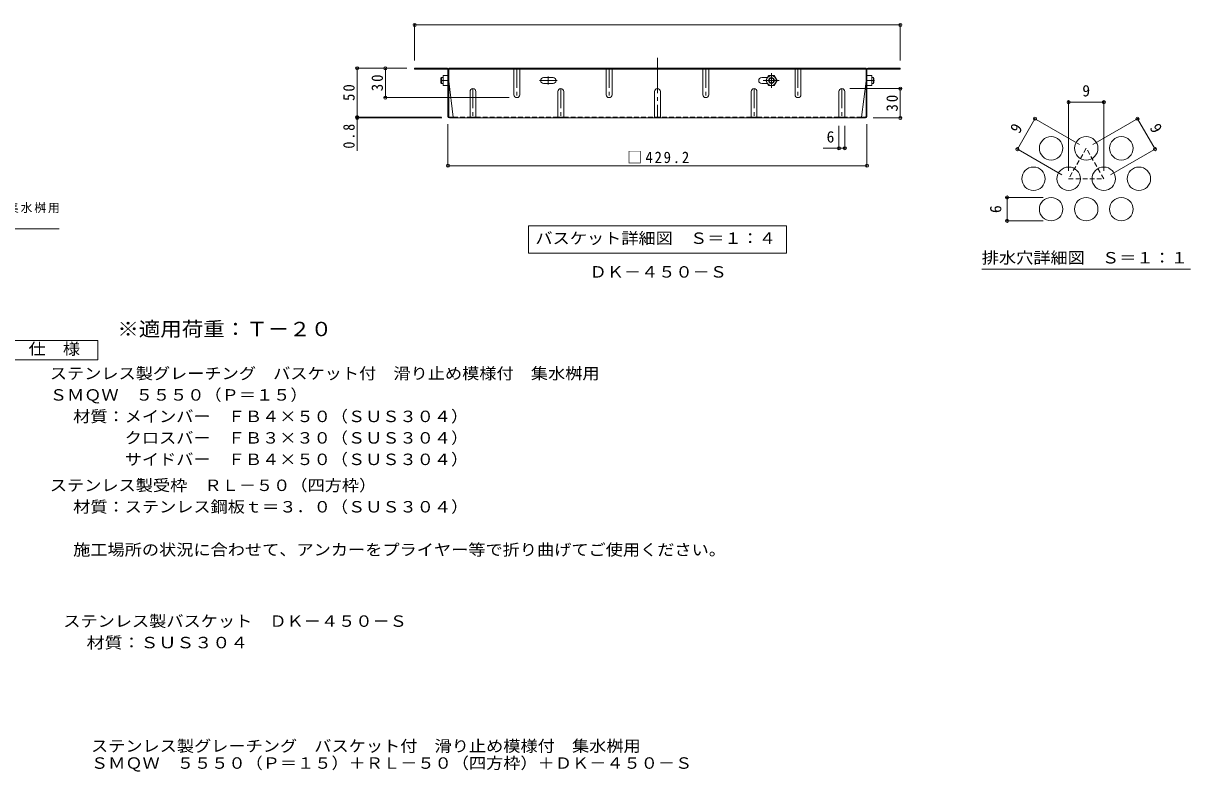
# Model space of a CAD drawing. Units: millimetres at full size, sheet at 1:4, with parts at other scales. Extents: x -887 to 1015, y -780 to 740.
# Drawn here: x -215 to 981, y -780 to -13 of the extents above; entities that cross this region are included whole.
import ezdxf
from ezdxf.enums import TextEntityAlignment as Align

# ---------------------------------------------------------------- set-up
doc = ezdxf.new("R2010")
doc.units = ezdxf.units.MM
doc.header["$LTSCALE"] = 4
doc.header["$PDMODE"] = 32
doc.header["$PDSIZE"] = 3.2
for name, pattern in [('CHAIN1', [8, 5, -1, 1, -1]), ('CHAIN2', [12, 9, -1, 1, -1]), ('DASHED1', [1.8, 1.2, -0.6])]:
    doc.linetypes.add(name, pattern=pattern)
for name, color, linetype, lineweight in [('A-1_躯体', 2, 'Continuous', 9), ('A-4_その他', 7, 'Continuous', 9), ('A-5_文字', 7, 'Continuous', 9), ('A-7_ハッチ', 2, 'Continuous', 9), ('A-8_記号', 2, 'Continuous', 9), ('A-B_ﾊｯﾁ', 2, 'Continuous', 9), ('D-4_その他', 7, 'Continuous', 9), ('D-5_文字', 7, 'Continuous', 9), ('F-4_F-4ﾚｲﾔ', 7, 'Continuous', 9), ('F-5_F-5ﾚｲﾔ', 7, 'Continuous', 9), ('F-6_F-6ﾚｲﾔ', 2, 'Continuous', 9), ('F-7_F-7ﾚｲﾔ', 2, 'Continuous', 9)]:
    doc.layers.add(name, color=color, linetype=linetype, lineweight=lineweight)
doc.styles.add('ＭＳ ゴシック', font='')
doc.styles.get('ＭＳ ゴシック').set_extended_font_data('MS Gothic')

msp = doc.modelspace()

# ---------------------------------------------------------------- linework, layer by layer
at = {"layer": 'A-4_その他'}
for p, q in [((185.79, -13.889), (185.79, -51.548)), ((185.79, -15.089), (683.397, -15.089)), ((683.397, -13.889), (683.397, -51.548)), ((125.709, -59.548), (177.79, -59.548)), ((126.909, -59.548), (126.909, -109.548)), ((155.93, -59.548), (155.93, -89.548)), ((684.597, -80.348), (631.593, -80.348)), ((683.397, -110.348), (683.397, -80.348)), ((154.73, -89.548), (282.593, -89.548)), ((125.709, -109.548), (213.46, -109.548)), ((125.709, -110.348), (213.593, -110.348)), ((126.909, -109.548), (126.909, -144.066)), ((219.993, -160.506), (219.993, -116.748)), ((620.593, -142.672), (620.593, -118.348)), ((626.593, -142.672), (626.593, -118.348)), ((649.193, -160.506), (649.193, -116.748)), ((684.597, -110.348), (655.593, -110.348)), ((604.361, -141.472), (626.593, -141.472)), ((219.993, -159.306), (649.193, -159.306))]:
    msp.add_line(p, q, dxfattribs=at)
for p in [(185.79, -15.089), (683.397, -15.089), (126.909, -59.548), (155.93, -59.548), (683.397, -80.348), (155.93, -89.548), (126.909, -109.548), (126.909, -110.348), (683.397, -110.348), (620.593, -141.472), (626.593, -141.472), (219.993, -159.306), (649.193, -159.306)]:
    msp.add_point(p, dxfattribs=at)
at = {"layer": 'A-5_文字'}
for p, q in [((302.393, -220.984), (566.793, -220.984)), ((302.393, -220.984), (302.393, -248.984)), ((566.793, -220.984), (566.793, -248.984)), ((302.393, -248.984), (566.793, -248.984))]:
    msp.add_line(p, q, dxfattribs=at)
at = {"layer": 'A-7_ハッチ'}
for p, q in [((219.193, -59.548), (185.79, -59.548)), ((185.79, -59.548), (185.79, -60.348)), ((648.393, -59.548), (220.793, -59.548)), ((220.793, -108.881), (220.793, -59.548)), ((260.794, -59.548), (260.794, -60.348)), ((608.392, -59.548), (608.392, -60.348)), ((648.393, -108.881), (648.393, -59.548)), ((649.993, -59.548), (683.397, -59.548)), ((683.397, -59.548), (683.397, -60.348)), ((219.327, -60.348), (185.79, -60.348)), ((219.993, -108.748), (219.993, -61.015)), ((648.393, -60.348), (220.793, -60.348)), ((327.693, -68.948), (317.893, -68.948)), ((541.493, -68.948), (547.433, -68.948)), ((649.193, -108.748), (649.193, -61.015)), ((649.86, -60.348), (683.397, -60.348)), ((220.793, -72.548), (225.405, -109.548)), ((317.893, -75.148), (327.693, -75.148)), ((547.433, -75.148), (541.493, -75.148)), ((648.393, -72.548), (643.781, -109.548)), ((221.46, -109.548), (225.405, -109.548)), ((647.593, -110.348), (221.593, -110.348)), ((647.727, -109.548), (643.781, -109.548))]:
    msp.add_line(p, q, dxfattribs=at)
at = {"layer": 'A-7_ハッチ', "linetype": 'CHAIN2'}
msp.add_line((434.593, -48.975), (434.593, -110.348), dxfattribs=at)
at = {"layer": 'A-7_ハッチ', "linetype": 'CHAIN1'}
for p, q in [((322.793, -76.148), (322.793, -67.948)), ((313.793, -72.048), (331.793, -72.048))]:
    msp.add_line(p, q, dxfattribs=at)
at = {"layer": 'A-7_ハッチ', "linetype": 'DASHED1'}
for p, q in [((225.405, -109.548), (242.593, -109.548)), ((248.593, -109.548), (332.593, -109.548)), ((338.593, -109.548), (431.593, -109.548)), ((530.593, -109.548), (437.593, -109.548)), ((620.593, -109.548), (536.593, -109.548)), ((643.781, -109.548), (626.593, -109.548))]:
    msp.add_line(p, q, dxfattribs=at)
at = {"layer": 'A-7_ハッチ'}
for centre, radius, start, end in [((219.193, -61.148), 1.6, 0, 90), ((649.993, -61.148), 1.6, 90, 180), ((219.327, -61.015), 0.667, 0, 90), ((317.893, -72.048), 3.1, 90, 270), ((327.693, -72.048), 3.1, 270, 90), ((541.493, -72.048), 3.1, 90, 270), ((649.86, -61.015), 0.667, 90, 180), ((221.593, -108.748), 1.6, 180, 270), ((221.46, -108.881), 0.667, 180, 270), ((224.605, -109.548), 0.8, 270, 0), ((644.581, -109.548), 0.8, 180, 270), ((647.593, -108.748), 1.6, 270, 0), ((647.727, -108.881), 0.667, 270, 0)]:
    msp.add_arc(centre, radius, start, end, dxfattribs=at)
at = {"layer": 'A-8_記号', "linetype": 'DASHED1'}
for p, q in [((287.593, -60.748), (287.593, -59.548)), ((293.593, -60.748), (293.593, -59.548)), ((382.093, -60.748), (382.093, -59.548)), ((388.093, -60.748), (388.093, -59.548)), ((481.093, -60.748), (481.093, -59.548)), ((487.093, -60.748), (487.093, -59.548)), ((575.593, -60.748), (575.593, -59.548)), ((581.593, -60.748), (581.593, -59.548))]:
    msp.add_line(p, q, dxfattribs=at)
at = {"layer": 'A-8_記号', "linetype": 'CHAIN1'}
for p, q in [((290.593, -59.548), (290.593, -89.548)), ((385.093, -59.548), (385.093, -89.548)), ((484.093, -59.548), (484.093, -89.548)), ((578.593, -59.548), (578.593, -89.548)), ((245.593, -80.348), (245.593, -110.748)), ((335.593, -80.348), (335.593, -110.748)), ((533.593, -80.348), (533.593, -110.748)), ((623.593, -80.348), (623.593, -110.348))]:
    msp.add_line(p, q, dxfattribs=at)
at = {"layer": 'A-8_記号'}
for p, q in [((287.593, -86.548), (287.593, -60.348)), ((293.593, -86.548), (293.593, -60.348)), ((382.093, -86.548), (382.093, -60.348)), ((388.093, -86.548), (388.093, -60.348)), ((481.093, -86.548), (481.093, -60.348)), ((487.093, -86.548), (487.093, -60.348)), ((575.593, -86.548), (575.593, -60.348)), ((581.593, -86.548), (581.593, -60.348)), ((242.593, -83.348), (242.593, -110.348)), ((248.593, -83.348), (248.593, -110.348)), ((332.593, -83.348), (332.593, -110.348)), ((338.593, -83.348), (338.593, -110.348)), ((431.593, -83.348), (431.593, -110.348)), ((437.593, -83.348), (437.593, -110.348)), ((530.593, -83.348), (530.593, -110.348)), ((536.593, -83.348), (536.593, -110.348)), ((620.593, -83.348), (620.593, -110.348)), ((626.593, -83.348), (626.593, -110.348)), ((242.593, -109.548), (248.593, -109.548)), ((332.593, -109.548), (338.593, -109.548)), ((431.593, -109.548), (437.593, -109.548)), ((530.593, -109.548), (536.593, -109.548)), ((620.593, -109.548), (626.593, -109.548))]:
    msp.add_line(p, q, dxfattribs=at)
for centre, start, end in [((245.593, -83.348), 0, 180), ((335.593, -83.348), 0, 180), ((434.593, -83.348), 0, 180), ((533.593, -83.348), 0, 180), ((623.593, -83.348), 0, 180), ((290.593, -86.548), 180, 0), ((385.093, -86.548), 180, 0), ((484.093, -86.548), 180, 0), ((578.593, -86.548), 180, 0)]:
    msp.add_arc(centre, 3, start, end, dxfattribs=at)
at = {"layer": 'A-B_ﾊｯﾁ', "color": 3}
for p, q in [((213.293, -69.048), (212.793, -69.548)), ((212.793, -74.548), (212.793, -69.548)), ((213.293, -75.048), (213.293, -69.048)), ((214.993, -69.048), (213.293, -69.048)), ((654.193, -69.048), (655.893, -69.048)), ((655.893, -69.048), (656.393, -69.548)), ((655.893, -75.048), (655.893, -69.048)), ((656.393, -74.548), (656.393, -69.548)), ((213.293, -75.048), (212.793, -74.548)), ((214.993, -75.048), (213.293, -75.048)), ((654.193, -75.048), (655.893, -75.048)), ((655.893, -75.048), (656.393, -74.548))]:
    msp.add_line(p, q, dxfattribs=at)
at = {"layer": 'A-B_ﾊｯﾁ'}
for p, q in [((214.993, -77.048), (214.993, -67.048)), ((219.993, -67.048), (214.993, -67.048)), ((545.643, -72.048), (548.53, -67.048)), ((548.53, -67.048), (554.256, -67.048)), ((557.143, -72.048), (554.256, -67.048)), ((649.193, -67.048), (654.193, -67.048)), ((654.193, -77.048), (654.193, -67.048)), ((219.993, -77.048), (214.993, -77.048)), ((219.993, -72.048), (215.426, -72.048)), ((545.643, -72.048), (548.53, -77.048)), ((548.53, -77.048), (554.256, -77.048)), ((557.143, -72.048), (554.256, -77.048)), ((649.193, -72.048), (653.76, -72.048)), ((649.193, -77.048), (654.193, -77.048))]:
    msp.add_line(p, q, dxfattribs=at)
at = {"layer": 'A-B_ﾊｯﾁ', "linetype": 'CHAIN1'}
for p, q in [((551.393, -64.678), (551.393, -79.438)), ((212.307, -72.048), (215.368, -72.048)), ((542.865, -72.048), (559.373, -72.048)), ((656.88, -72.048), (653.818, -72.048))]:
    msp.add_line(p, q, dxfattribs=at)
at = {"layer": 'A-B_ﾊｯﾁ'}
msp.add_circle((551.393, -72.048), 5, dxfattribs=at)
at = {"layer": 'A-B_ﾊｯﾁ', "color": 3}
for radius in [3, 2.458]:
    msp.add_circle((551.393, -72.048), radius, dxfattribs=at)
at = {"layer": 'A-B_ﾊｯﾁ'}
for centre, start, end in [((222.426, -69.548), 160.34634, 199.65367), ((646.76, -69.548), 340.34633, 19.65366), ((222.426, -74.548), 160.34634, 199.65367), ((646.76, -74.548), 340.34633, 19.65366)]:
    msp.add_arc(centre, 7.433, start, end, dxfattribs=at)
at = {"layer": 'D-5_文字'}
msp.add_line((-443.859, -223.996), (-178.479, -223.996), dxfattribs=at)
msp.add_lwpolyline([(-228.713, -358.337), (-228.713, -338.337), (-138.713, -338.337), (-138.713, -358.337)], close=True, dxfattribs=at)
at = {"layer": 'F-4_F-4ﾚｲﾔ'}
for p, q in [((855.869, -93.09), (855.869, -164.668)), ((855.869, -94.29), (891.869, -94.29)), ((891.869, -93.09), (891.869, -164.668)), ((803.346, -142.344), (821.346, -111.167)), ((820.307, -110.567), (866.941, -137.491)), ((927.431, -110.567), (880.797, -137.491)), ((944.392, -142.344), (926.392, -111.167)), ((802.307, -141.744), (848.941, -168.668)), ((945.431, -141.744), (898.797, -168.668)), ((791.588, -191.845), (829.869, -191.845)), ((792.788, -215.845), (792.788, -191.845)), ((791.588, -215.845), (829.869, -215.845))]:
    msp.add_line(p, q, dxfattribs=at)
for p in [(855.869, -94.29), (891.869, -94.29), (821.346, -111.167), (926.392, -111.167), (803.346, -142.344), (944.392, -142.344), (792.788, -191.845), (792.788, -215.845)]:
    msp.add_point(p, dxfattribs=at)
at = {"layer": 'F-6_F-6ﾚｲﾔ', "linetype": 'DASHED1'}
msp.add_lwpolyline([(873.869, -141.491), (855.869, -172.668), (891.869, -172.668)], close=True, dxfattribs=at)
at = {"layer": 'F-6_F-6ﾚｲﾔ'}
for centre in [(837.869, -141.491), (873.869, -141.491), (909.869, -141.491), (819.869, -172.668), (855.869, -172.668), (891.869, -172.668), (927.869, -172.668), (837.869, -203.845), (873.869, -203.845), (909.869, -203.845)]:
    msp.add_circle(centre, 12, dxfattribs=at)
at = {"layer": 'F-7_F-7ﾚｲﾔ', "color": 7}
msp.add_line((766.869, -265.459), (980.869, -265.459), dxfattribs=at)

# ---------------------------------------------------------------- texts
at = {"layer": 'A-1_躯体', "style": 'ＭＳ ゴシック', "width": 1.1}
msp.add_text('ＤＫ－４５０－Ｓ', height=11.73, dxfattribs=at).set_placement((365.061, -277.493), align=Align.BOTTOM_LEFT)
at = {"layer": 'A-4_その他', "color": 2, "style": 'ＭＳ ゴシック'}
msp.add_text('6', height=11.73, dxfattribs=at).set_placement((607.856, -139.072), align=Align.BOTTOM_LEFT)
at = {"layer": 'A-4_その他', "color": 2, "char_height": 11.73, "attachment_point": 7, "rotation": 90, "style": 'ＭＳ ゴシック'}
for s, insert in [('\\T1.27;\\W0.95;30', (153.53, -83.048)), ('\\T1.27;\\W0.95;50', (124.509, -93.048)), ('\\T1.27;\\W0.95;30', (680.997, -103.848)), ('\\T1.27;\\W0.9;0.8', (124.509, -141.811))]:
    msp.add_mtext(s, dxfattribs=dict(at, insert=insert))
at = {"layer": 'A-4_その他', "color": 2, "insert": (403.593, -156.906), "char_height": 11.73, "attachment_point": 7, "style": 'ＭＳ ゴシック'}
msp.add_mtext('\\T1.23;\\W0.95;□429.2', dxfattribs=at)
at = {"layer": 'A-5_文字', "color": 2, "style": 'ＭＳ ゴシック', "width": 1.1}
msp.add_text('バスケット詳細図\u3000Ｓ＝１：４', height=11.73, dxfattribs=at).set_placement((309.593, -242.984), align=Align.BOTTOM_LEFT)
at = {"layer": 'D-4_その他', "color": 2, "style": 'ＭＳ ゴシック'}
for s, width, p in [('ステンレス製バスケット\u3000ＤＫ－４５０－Ｓ', 1.1, (-174.1, -635.209)), ('材質：ＳＵＳ３０４', 1.15, (-150.215, -657.209))]:
    msp.add_text(s, height=11.73, dxfattribs=dict(at, width=width)).set_placement(p, align=Align.BOTTOM_LEFT)
at = {"layer": 'D-5_文字', "color": 3, "style": 'ＭＳ ゴシック', "width": 1.1}
msp.add_text('※適用荷重：Ｔ－２０', height=14.66, dxfattribs=at).set_placement((-118.713, -338.337), align=Align.BOTTOM_LEFT)
at = {"layer": 'D-5_文字', "color": 2, "style": 'ＭＳ ゴシック', "width": 1.1}
for s, p in [('仕\u3000様', (-209.713, -356.337)), ('ステンレス製グレーチング\u3000バスケット付\u3000滑り止め模様付\u3000集水桝用', (-187.877, -381.506)), ('ＳＭＱＷ\u3000５５５０（Ｐ＝１５）', (-187.877, -403.506)), ('材質：メインバー\u3000ＦＢ４×５０（ＳＵＳ３０４）', (-163.992, -425.506)), ('\u3000\u3000\u3000クロスバー\u3000ＦＢ３×３０（ＳＵＳ３０４）', (-163.992, -447.506)), ('\u3000\u3000\u3000サイドバー\u3000ＦＢ４×５０（ＳＵＳ３０４）', (-163.992, -469.506)), ('ステンレス製受枠\u3000ＲＬ－５０（四方枠）', (-187.877, -496.094)), ('材質：ステンレス鋼板ｔ＝３．０（ＳＵＳ３０４）', (-163.992, -518.094)), ('施工場所の状況に合わせて、アンカーをプライヤー等で折り曲げてご使用ください。', (-163.992, -562.094))]:
    msp.add_text(s, height=11.73, dxfattribs=at).set_placement(p, align=Align.BOTTOM_LEFT)
at = {"layer": 'D-5_文字', "insert": (-442.479, -207.932), "char_height": 8.798, "attachment_point": 7, "style": 'ＭＳ ゴシック'}
msp.add_mtext('\\T1.17;バスケット付\u3000滑り止め模様付\u3000集水桝用', dxfattribs=at)
at = {"layer": 'F-4_F-4ﾚｲﾔ', "color": 2, "style": 'ＭＳ ゴシック'}
msp.add_text('9', height=11.73, dxfattribs=at).set_placement((869.869, -91.89), align=Align.BOTTOM_LEFT)
for s, rotation, p in [('9', 60, (808.267, -129.02)), ('9', 300, (935.47, -122.092)), ('6', 90, (790.388, -207.845))]:
    msp.add_text(s, height=11.73, rotation=rotation, dxfattribs=at).set_placement(p, align=Align.BOTTOM_LEFT)
at = {"layer": 'F-5_F-5ﾚｲﾔ', "color": 2, "style": 'ＭＳ ゴシック', "width": 1.1}
for s, p in [('ステンレス製グレーチング\u3000バスケット付\u3000滑り止め模様付\u3000集水桝用', (-145.731, -763.143)), ('ＳＭＱＷ\u3000５５５０（Ｐ＝１５）＋ＲＬ－５０（四方枠）＋ＤＫ－４５０－Ｓ', (-145.731, -780.62))]:
    msp.add_text(s, height=11.73, dxfattribs=at).set_placement(p, align=Align.BOTTOM_LEFT)
at = {"layer": 'F-7_F-7ﾚｲﾔ', "style": 'ＭＳ ゴシック', "width": 1.1}
msp.add_text('排水穴詳細図\u3000Ｓ＝１：１', height=11.73, dxfattribs=at).set_placement((766.869, -263.001), align=Align.BOTTOM_LEFT)

doc.saveas('drawing.dxf')
